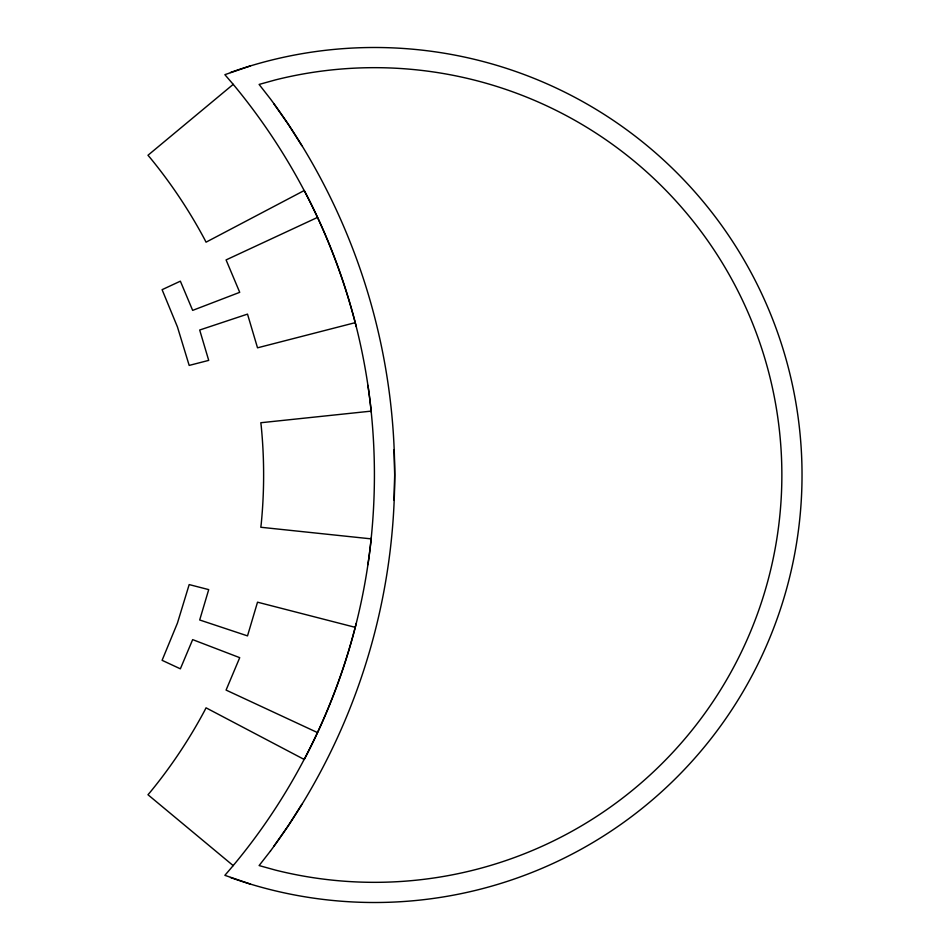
<?xml version="1.0" encoding="UTF-8"?>
<svg xmlns="http://www.w3.org/2000/svg" width="950" height="950" viewBox="0 0 950 950"><rect width="100%" height="100%" fill="white"/><g stroke="black" fill="none" stroke-linecap="round" stroke-linejoin="round"><path stroke-width="1.43" d="M394.072 500.211L394.701 475L394.072 449.789M367.923 564.656C376.58 505.281 376.58 444.719 367.923 385.344M356.214 623.461C332.844 716.122 287.731 803.308 224.865 875.33L250.432 884.094M301.815 804.353L288.325 825.657L273.802 846.272M250.432 65.906L224.865 74.67L233.225 84.36L147.974 155.266L150.112 157.748A500.092 500.092 0 0 1 204.571 239.257L206.043 242.179L304.178 190.546C326.883 233.593 344.197 279.395 356.214 326.539M317.49 217.419L226.076 259.92L239.721 292.327L192.66 310.377L180.369 281.176L162.094 289.679L177.436 326.907L189.181 365.418L208.715 360.383L199.69 330.018L247.511 314.117L257.521 347.819L355.157 322.679M371.094 411.136L260.811 422.738L261.214 425.98A500.092 500.092 0 0 1 261.214 524.02L260.811 527.262L371.094 538.864M355.157 627.321L257.521 602.181L247.511 635.883L199.69 619.982L208.715 589.617L189.181 584.582L177.436 623.093L162.094 660.321L180.369 668.824L192.66 639.623L239.721 657.673L226.076 690.08L317.49 732.581M304.178 759.454L206.043 707.821L204.571 710.742A500.092 500.092 0 0 1 150.112 792.252L147.974 794.734L233.225 865.64M233.225 84.36C260.478 117.194 284.276 152.808 304.178 190.546M273.802 103.728L288.325 124.343L301.815 145.647M371.308 537.736A611.004 611.004 0 0 1 304.392 759.24M304.392 190.76A611.004 611.004 0 0 1 371.308 412.264M230.506 72.485A427.5 427.5 0 0 1 802.026 475A427.5 427.5 0 0 1 230.506 877.515M270.489 850.986L259.101 865.569L275.559 870.129A407.336 407.336 0 0 0 781.862 475A407.336 407.336 0 0 0 275.559 79.871L259.101 84.431L270.489 99.014A631.168 631.168 0 0 1 270.489 850.986"/></g></svg>
